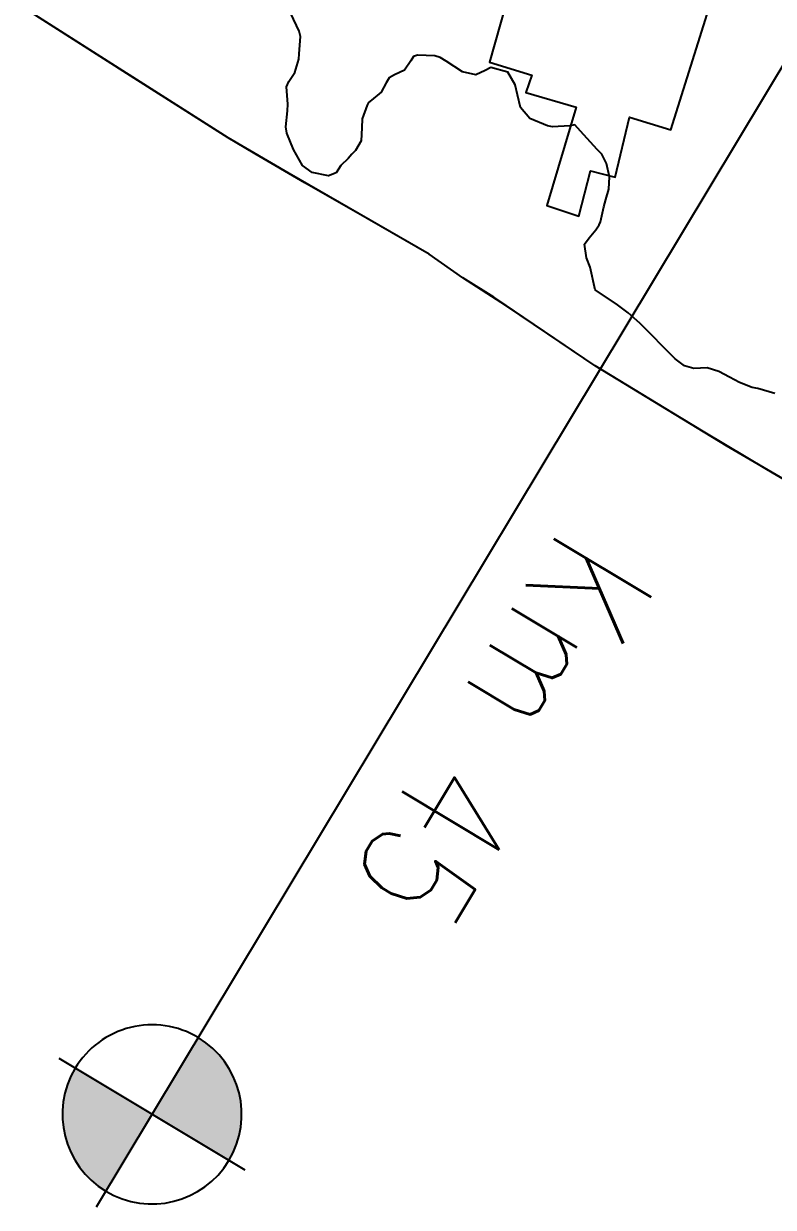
# Model space of a CAD drawing. Header units: metres. Extents: x 286371 to 293043, y 7462578 to 7466404.
# Drawn here: x 287177.2 to 287243.4, y 7465338 to 7465442.6 of the extents above; entities that cross this region are included whole.
import ezdxf

# ---------------------------------------------------------------- set-up
doc = ezdxf.new("R2010")
doc.units = ezdxf.units.M
doc.header["$MEASUREMENT"] = 0
doc.linetypes.add('CONTINUO', pattern=[0])
for name, color, linetype in [('Area', 45, 'Continuous'), ('Curvas de Nivel 1m', 11, 'Continuous'), ('Edificações', 30, 'Continuous'), ('PLACA_KM', 45, 'Continuous')]:
    doc.layers.add(name, color=color, linetype=linetype)
doc.styles.add('ROMANS', font='romans', dxfattribs={"height": 0.2})

msp = doc.modelspace()

# ---------------------------------------------------------------- hatches: boundary and pattern name
at = {"layer": 'PLACA_KM'}
for points in [[(287195.3, 7465342.12), (287195.67, 7465342.82), (287195.98, 7465343.55), (287196.2, 7465344.31), (287196.35, 7465345.09), (287196.43, 7465345.87), (287196.42, 7465346.67), (287196.33, 7465347.45), (287196.17, 7465348.23), (287195.93, 7465348.98), (287195.61, 7465349.71), (287195.23, 7465350.4), (287194.78, 7465351.05), (287194.26, 7465351.65), (287193.69, 7465352.2), (287193.06, 7465352.68), (287192.59, 7465352.99), (287188.51, 7465346.2)], [(287181.72, 7465350.28), (287181.35, 7465349.58), (287181.05, 7465348.85), (287180.82, 7465348.09), (287180.67, 7465347.31), (287180.6, 7465346.53), (287180.61, 7465345.73), (287180.69, 7465344.95), (287180.86, 7465344.17), (287181.1, 7465343.42), (287181.41, 7465342.69), (287181.8, 7465342), (287182.25, 7465341.35), (287182.77, 7465340.75), (287183.34, 7465340.2), (287183.96, 7465339.72), (287184.43, 7465339.41), (287188.51, 7465346.2)]]:
    msp.add_hatch(color=256, dxfattribs=at).paths.add_polyline_path(points)

# ---------------------------------------------------------------- linework, layer by layer
at = {"layer": 'Area'}
msp.add_polyline3d([(287245.41, 7465401.7, 700.82), (287239.26, 7465405.31, 700.01), (287227.65, 7465412.37, 701), (287218.69, 7465418.44, 701.11), (287215.97, 7465420.15, 700.95), (287213, 7465422.25, 700.59), (287200.61, 7465429.37, 700.97), (287195.22, 7465432.52, 696.74), (287177.17, 7465444.01, 700.26)], dxfattribs=at)
at = {"layer": 'Curvas de Nivel 1m', "elevation": 697, "flags": 128}
msp.add_lwpolyline([(287243.51, 7465409.92), (287242.01, 7465410.38), (287241.52, 7465410.46), (287240.4, 7465410.9), (287239.53, 7465411.37), (287238.59, 7465411.87), (287237.54, 7465412.2), (287236.37, 7465412.13), (287235.54, 7465412.37), (287234.73, 7465412.99), (287233.57, 7465414.14), (287232.73, 7465415.02), (287231.6, 7465416.14), (287230.58, 7465417.05), (287229.62, 7465417.77), (287227.64, 7465419.09), (287227.2, 7465421.1), (287226.88, 7465421.91), (287226.71, 7465423.11), (287227.13, 7465423.69), (287227.72, 7465424.4), (287228, 7465424.82), (287228.11, 7465425.09), (287228.42, 7465426.42), (287228.6, 7465427.08), (287228.87, 7465427.98), (287228.92, 7465429.08), (287228.64, 7465430.25), (287228.25, 7465431.09), (287227.83, 7465431.5), (287226.35, 7465433.12), (287225.87, 7465433.68), (287225.42, 7465433.59), (287223.87, 7465433.5), (287223.45, 7465433.58), (287221.88, 7465434.23), (287221.06, 7465435.2), (287220.78, 7465436.33), (287220.6, 7465437.2), (287219.94, 7465438.32), (287218.45, 7465438.74), (287217.94, 7465438.47), (287217.1, 7465438.09), (287215.94, 7465438.37), (287214.49, 7465439.3), (287213.96, 7465439.63), (287213.49, 7465439.78), (287211.96, 7465439.84), (287211.6, 7465439.7), (287211.36, 7465439.34), (287210.8, 7465438.49), (287209.94, 7465438.1), (287209.47, 7465437.84), (287209.18, 7465437.38), (287208.74, 7465436.56), (287207.9, 7465435.86), (287207.64, 7465435.65), (287207.5, 7465435.4), (287207.08, 7465434.2), (287207.05, 7465433.41), (287206.98, 7465432.27), (287206.47, 7465431.41), (287206.17, 7465431.08), (287205.82, 7465430.69), (287205.18, 7465430.07), (287204.76, 7465429.44), (287204.09, 7465429.16), (287202.66, 7465429.47), (287201.81, 7465430.07), (287201, 7465431.5), (287200.41, 7465432.95), (287200.34, 7465433.51), (287200.48, 7465434.91), (287200.5, 7465435.51), (287200.4, 7465437.02), (287200.59, 7465437.5), (287201.13, 7465438.31), (287201.47, 7465439.49), (287201.52, 7465439.94), (287201.61, 7465441.49), (287201.52, 7465441.96), (287200.76, 7465443.5)], dxfattribs=at)
at = {"layer": 'Edificações', "elevation": 700.72}
for points in [[(287221.26, 7465449.63), (287218.33, 7465439.21), (287222.07, 7465438.06), (287221.54, 7465436.53), (287225.96, 7465435.24), (287223.37, 7465426.55), (287226.2, 7465425.59), (287227.25, 7465429.62), (287229.41, 7465429.04), (287230.7, 7465434.35), (287234.35, 7465433.22), (287237.86, 7465444.5)], [(287245.72, 7465401.51), (287242.81, 7465403.22), (287237.33, 7465406.49), (287235.25, 7465407.75), (287227.65, 7465412.37), (287223.46, 7465415.21), (287219.77, 7465417.71), (287215.97, 7465420.15), (287213, 7465422.25), (287207.52, 7465425.4), (287202.01, 7465428.56), (287197.61, 7465431.12), (287195.22, 7465432.52), (287186.62, 7465437.99), (287177.17, 7465444.01)]]:
    msp.add_lwpolyline(points, dxfattribs=at)
at = {"layer": 'PLACA_KM', "linetype": 'CONTINUO'}
for points in [[(287336.16, 7465591.89, 739.79), (287193.45, 7465354.41, 739.79)], [(287193.45, 7465354.41, 739.79), (287183.58, 7465337.99, 739.79)], [(287196.73, 7465341.26, 739.79), (287180.3, 7465351.14, 739.79)]]:
    msp.add_polyline3d(points, dxfattribs=at)
for start, end in [(58.9966, 148.9966), (328.9966, 58.9966), (148.9966, 238.9966), (238.9966, 328.9966)]:
    msp.add_arc((287188.51, 7465346.2, 739.79), 7.92, start, end, dxfattribs=at)

# ---------------------------------------------------------------- texts
at = {"layer": 'PLACA_KM', "style": 'ROMANS', "width": 0.8}
msp.add_text('Km 45', height=10, rotation=238.9966, dxfattribs=at).set_placement((287224.72, 7465398.26, 739.79))

doc.saveas('drawing.dxf')
